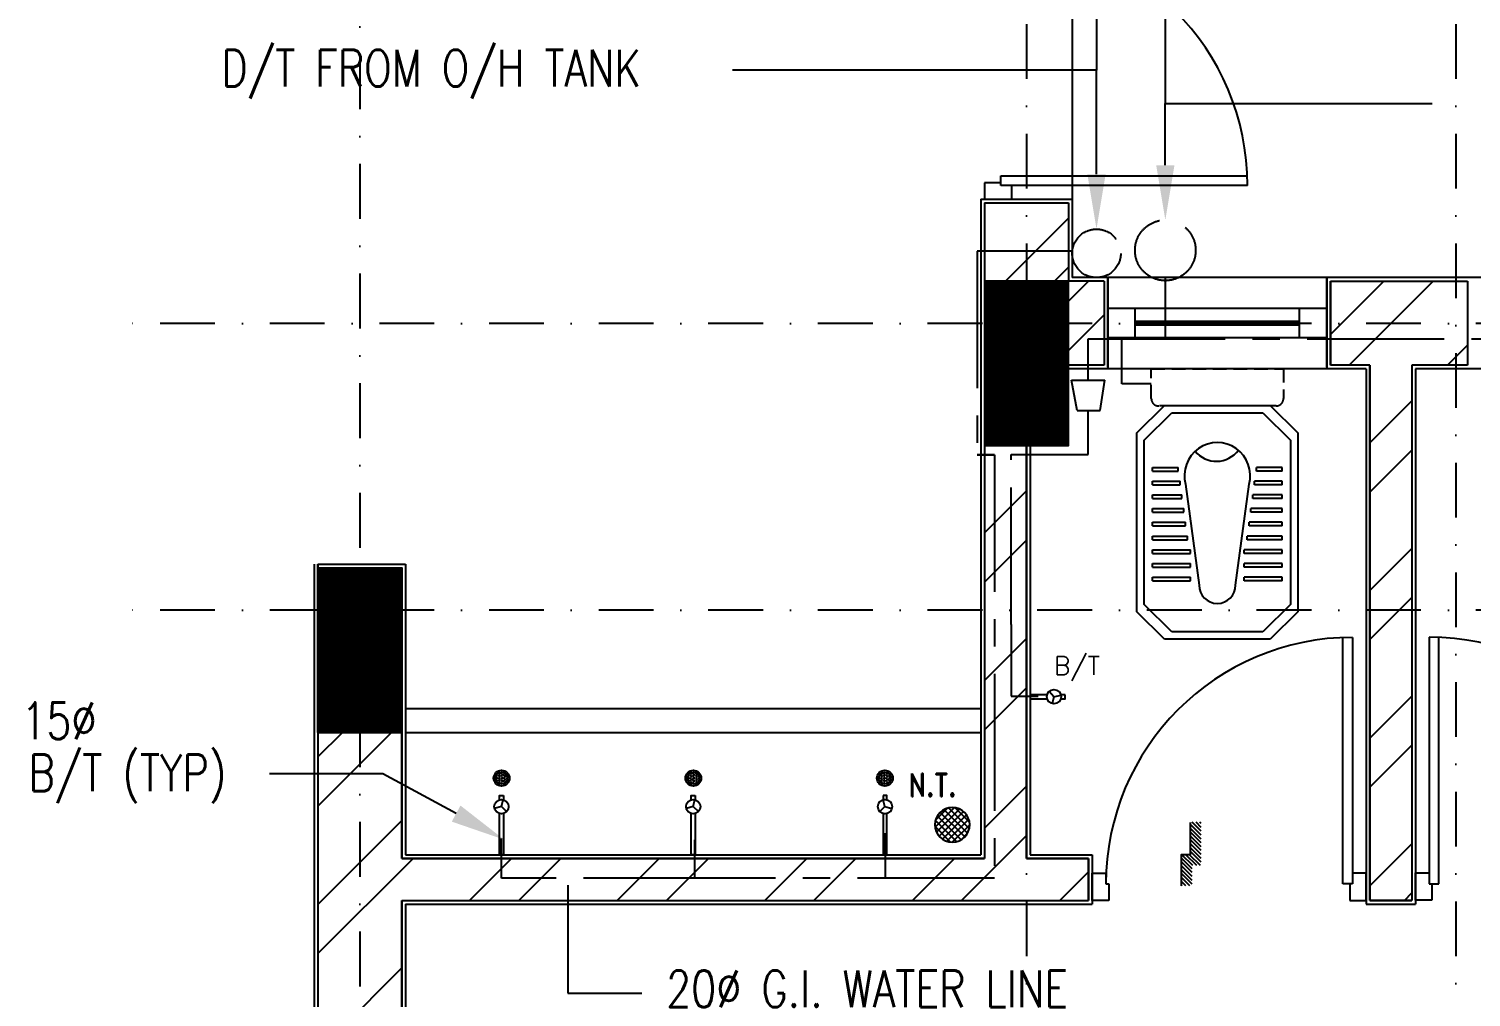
# Model space of a CAD drawing. Extents: x -437689 to -407696, y -55787 to -37037.
# Drawn here: x -431029 to -429054, y -42438 to -41113 of the extents above; entities that cross this region are included whole.
import ezdxf
from ezdxf.enums import TextEntityAlignment as Align

# ---------------------------------------------------------------- set-up
doc = ezdxf.new("R2010")
doc.units = 0
doc.header["$LTSCALE"] = 150
doc.header["$MEASUREMENT"] = 0
for name, pattern in [('CENTER', [2, 1.25, -0.25, 0.25, -0.25]), ('DASHDOT', [1, 0.5, -0.25, 0, -0.25]), ('HIDDEN', [9.525, 6.35, -3.175]), ('HIDDEN2', [0.1875, 0.125, -0.0625])]:
    doc.linetypes.add(name, pattern=pattern)
doc.layers.get('0').update_dxf_attribs({"linetype": 'CONTINUOUS'})
for name, color, linetype in [('5MM', 6, 'CONTINUOUS'), ('COL', 2, 'CONTINUOUS'), ('DIM', 6, 'CONTINUOUS'), ('DOOR', 31, 'CONTINUOUS'), ('DROP', 64, 'CONTINUOUS'), ('GRID', 252, 'DASHDOT'), ('HAT', 9, 'CONTINUOUS'), ('LAYER1', 4, 'CENTER'), ('TEXT', 7, 'CONTINUOUS'), ('TOILET', 9, 'CONTINUOUS'), ('TXT', 7, 'CONTINUOUS'), ('VENT', 8, 'HIDDEN'), ('WALL', 7, 'CONTINUOUS'), ('WIN-1', 56, 'CONTINUOUS')]:
    doc.layers.add(name, color=color, linetype=linetype)
doc.styles.add('ROMANS', font='romans.shx', dxfattribs={"height": 200})
doc.styles.add('T', font='romans.shx', dxfattribs={"height": 450})
doc.styles.add('TESTI', font='ROMAND.SHX')

# ---------------------------------------------------------------- blocks, each defined once
blk = doc.blocks.new('*X1')
at = {"color": 0}
for p, q in [((7380, -71871.4), (7379, -71869.7)), ((7382.5, -71871.4), (7383.7, -71869.3)), ((7365.8, -71884.4), (7367.5, -71884.4)), ((7366, -71888.8), (7367.5, -71888.8)), ((7366.8, -71880.1), (7367.5, -71880.1)), ((7367.3, -71893.1), (7367.5, -71893.1)), ((7367.5, -71880.1), (7368.7, -71877.9)), ((7368.7, -71886.6), (7367.5, -71884.4)), ((7367.5, -71888.8), (7368.7, -71886.6)), ((7368.7, -71895.3), (7367.5, -71893.1)), ((7368.7, -71877.9), (7368.3, -71877.2)), ((7368.6, -71895.5), (7368.7, -71895.3)), ((7372.5, -71884.4), (7371.2, -71882.3)), ((7372.5, -71893.1), (7371.2, -71890.9)), ((7372.5, -71875.8), (7371.2, -71873.6)), ((7371.2, -71882.3), (7372.5, -71880.1)), ((7371.2, -71890.9), (7372.5, -71888.8)), ((7371.7, -71898.8), (7372.5, -71897.4)), ((7372.5, -71875.8), (7375, -71875.8)), ((7372.5, -71880.1), (7375, -71880.1)), ((7372.5, -71884.4), (7375, -71884.4)), ((7372.5, -71888.8), (7375, -71888.8)), ((7372.5, -71893.1), (7375, -71893.1)), ((7372.5, -71897.4), (7375, -71897.4)), ((7374.2, -71871.4), (7375, -71871.4)), ((7376.2, -71873.6), (7375, -71871.4)), ((7375, -71875.8), (7376.2, -71873.6)), ((7376.2, -71882.3), (7375, -71880.1)), ((7375, -71884.4), (7376.2, -71882.3)), ((7376.2, -71890.9), (7375, -71888.8)), ((7375, -71893.1), (7376.2, -71890.9)), ((7376.2, -71899.6), (7375, -71897.4)), ((7375.3, -71901.2), (7376.2, -71899.6)), ((7380, -71880.1), (7378.7, -71877.9)), ((7380, -71888.8), (7378.7, -71886.6)), ((7380, -71897.4), (7378.7, -71895.3)), ((7378.7, -71877.9), (7380, -71875.8)), ((7378.7, -71886.6), (7380, -71884.4)), ((7378.7, -71895.3), (7380, -71893.1)), ((7379.6, -71902.5), (7380, -71901.8)), ((7380, -71871.4), (7382.5, -71871.4)), ((7380, -71875.8), (7382.5, -71875.8)), ((7380, -71880.1), (7382.5, -71880.1)), ((7380, -71884.4), (7382.5, -71884.4)), ((7380, -71888.8), (7382.5, -71888.8)), ((7380, -71893.1), (7382.5, -71893.1)), ((7380, -71897.4), (7382.5, -71897.4)), ((7380, -71901.8), (7382.5, -71901.8)), ((7383.7, -71877.9), (7382.5, -71875.8)), ((7382.5, -71880.1), (7383.7, -71877.9)), ((7383.7, -71886.6), (7382.5, -71884.4)), ((7382.5, -71888.8), (7383.7, -71886.6)), ((7383.7, -71895.3), (7382.5, -71893.1)), ((7382.5, -71897.4), (7383.7, -71895.3)), ((7383.1, -71902.8), (7382.5, -71901.8)), ((7387.5, -71875.8), (7386.2, -71873.6)), ((7387.5, -71884.4), (7386.2, -71882.3)), ((7387.5, -71893.1), (7386.2, -71890.9)), ((7387.5, -71901.8), (7386.2, -71899.6)), ((7386.2, -71873.6), (7387.5, -71871.4)), ((7386.2, -71882.3), (7387.5, -71880.1)), ((7386.2, -71890.9), (7387.5, -71888.8)), ((7386.2, -71899.6), (7387.5, -71897.4)), ((7387.5, -71871.4), (7390, -71871.4)), ((7387.5, -71875.8), (7390, -71875.8)), ((7387.5, -71880.1), (7390, -71880.1)), ((7387.5, -71884.4), (7390, -71884.4)), ((7387.5, -71888.8), (7390, -71888.8)), ((7387.5, -71893.1), (7390, -71893.1)), ((7387.5, -71897.4), (7390, -71897.4)), ((7387.5, -71901.8), (7388.3, -71901.8)), ((7391.2, -71873.6), (7390, -71871.4)), ((7390, -71875.8), (7391.2, -71873.6)), ((7391.2, -71882.3), (7390, -71880.1)), ((7390, -71884.4), (7391.2, -71882.3)), ((7391.2, -71890.9), (7390, -71888.8)), ((7390, -71893.1), (7391.2, -71890.9)), ((7391.2, -71899.6), (7390, -71897.4)), ((7390.6, -71900.7), (7391.2, -71899.6)), ((7395, -71880.1), (7393.7, -71877.9)), ((7395, -71888.8), (7393.7, -71886.6)), ((7394.9, -71897.3), (7393.7, -71895.3)), ((7393.7, -71877.9), (7395, -71875.8)), ((7393.7, -71886.6), (7395, -71884.4)), ((7393.7, -71895.3), (7395, -71893.1)), ((7395, -71875.8), (7395.8, -71875.8)), ((7395, -71880.1), (7397.5, -71880.1)), ((7395, -71884.4), (7397.5, -71884.4)), ((7395, -71888.8), (7397.5, -71888.8)), ((7395, -71893.1), (7397.5, -71893.1)), ((7397.5, -71880.1), (7397.9, -71879.4)), ((7398.7, -71886.6), (7397.5, -71884.4)), ((7397.5, -71888.8), (7398.7, -71886.6)), ((7397.6, -71893.3), (7397.5, -71893.1))]:
    blk.add_line(p, q, dxfattribs=at)
blk = doc.blocks.new('*X0')
at = {"color": 0}
for p, q in [((12743.8, 9916.2), (12718.8, 9941.2)), ((12752.6, 9916.2), (12727.6, 9941.2)), ((12761.4, 9916.2), (12736.4, 9941.2)), ((12770.3, 9916.2), (12745.3, 9941.2)), ((12779.1, 9916.2), (12754.1, 9941.2)), ((12788, 9916.2), (12763, 9941.2)), ((12796.8, 9916.2), (12771.8, 9941.2)), ((12805.6, 9916.2), (12780.6, 9941.2)), ((12813.4, 9935), (12788.4, 9960)), ((12813.4, 9926.1), (12788.4, 9951.1)), ((12813.4, 9917.3), (12788.4, 9942.3)), ((12820.5, 9936.7), (12795.5, 9961.7)), ((12829.3, 9936.7), (12804.3, 9961.7)), ((12838.2, 9936.7), (12813.2, 9961.7)), ((12847, 9936.7), (12822, 9961.7)), ((12855.8, 9936.7), (12830.8, 9961.7)), ((12859.3, 9942.1), (12839.7, 9961.7)), ((12859.3, 9951), (12848.5, 9961.7)), ((12859.3, 9959.8), (12857.4, 9961.7)), ((12734.9, 9916.2), (12714.5, 9936.6)), ((12726.1, 9916.2), (12714.5, 9927.8)), ((12717.3, 9916.2), (12714.5, 9918.9))]:
    blk.add_line(p, q, dxfattribs=at)

msp = doc.modelspace()

# ---------------------------------------------------------------- linework, layer by layer
at = {"color": 9, "linetype": 'HIDDEN2'}
for p, q in [((-429492, -41618.8), (-429492, -41578.1)), ((-429492, -41578.1), (-429311.1, -41578.1)), ((-429311.1, -41578.1), (-429311.1, -41618.8)), ((-429321.2, -41628.9), (-429481.9, -41628.9))]:
    msp.add_line(p, q, dxfattribs=at)
for p, q in [((-429625.2, -42026.8), (-429632, -42019.8)), ((-429625.2, -42026.8), (-429627.9, -42036.3)), ((-429625.2, -42026.8), (-429615.7, -42024.5)), ((-430381.6, -42177.3), (-430379.2, -42167.8)), ((-430119.1, -42177.3), (-430116.7, -42167.8)), ((-429856.6, -42177.3), (-429858.9, -42167.8)), ((-430381.6, -42177.3), (-430391, -42179.9)), ((-430381.6, -42177.3), (-430374.5, -42184.1)), ((-430119.1, -42177.3), (-430128.5, -42179.9)), ((-430119.1, -42177.3), (-430112, -42184.1)), ((-429856.6, -42177.3), (-429863.6, -42184.1)), ((-429856.6, -42177.3), (-429847.2, -42179.9))]:
    msp.add_line(p, q)
at = {"color": 0}
for p, q in [((-429787.9, -42205.2), (-429761.3, -42178.6)), ((-429787.2, -42195.6), (-429770.9, -42179.3)), ((-429786, -42212.1), (-429754.5, -42180.6)), ((-429752.3, -42222.6), (-429784.8, -42190.1)), ((-429782.5, -42217.5), (-429749.1, -42184)), ((-429747.4, -42218.7), (-429781, -42185.1)), ((-429777.9, -42221.7), (-429744.8, -42188.6)), ((-429743.6, -42213.7), (-429775.9, -42181.4)), ((-429741.2, -42207.3), (-429769.5, -42179)), ((-429740.9, -42198.7), (-429760.9, -42178.6)), ((-429766.9, -42225.8), (-429788, -42204.6)), ((-429758.6, -42225.2), (-429787.4, -42196.4)), ((-429772, -42224.6), (-429741.9, -42194.5)), ((-429764.4, -42225.9), (-429740.6, -42202.1)), ((-429752.3, -42222.6), (-429743.9, -42214.2))]:
    msp.add_line(p, q, dxfattribs=at)
at = {"color": 8}
for p, q in [((-430290.6, -42284.6), (-430290.6, -42432.6)), ((-430290.6, -42432.6), (-430189.5, -42432.6))]:
    msp.add_line(p, q, dxfattribs=at)
for points in [[(-429567, -41007.4), (-429567, -41169.1), (-430015.1, -41169.1), (-430065.5, -41169.1)], [(-429472.8, -41024.2), (-429472.8, -41215.1), (-429157.9, -41215.1), (-429107.5, -41215.1)], [(-429567, -41311.8), (-429567, -41169.1), (-429730.4, -41169.1), (-429780.8, -41169.1)], [(-429472.8, -41299.4), (-429472.8, -41215.1), (-429317.7, -41215.1), (-429267.3, -41215.1)], [(-429634.6, -42024.2), (-429657.8, -42024.2), (-429657.8, -42029.5), (-429634.6, -42029.5)], [(-429615.8, -42029.5), (-429610.1, -42029.5), (-429610.1, -42024.2)], [(-429610.1, -42024.2), (-429615.8, -42024.2)], [(-430384.2, -42167.8), (-430384.2, -42162.1), (-430378.9, -42162.1)], [(-430378.9, -42162.1), (-430378.9, -42167.8)], [(-430121.7, -42167.8), (-430121.7, -42162.1), (-430116.4, -42162.1)], [(-430116.4, -42162.1), (-430116.4, -42167.8)], [(-429853.9, -42167.8), (-429853.9, -42162.1), (-429859.2, -42162.1)], [(-429859.2, -42162.1), (-429859.2, -42167.8)], [(-430378.9, -42186.7), (-430378.9, -42243.1), (-430384.2, -42243.1), (-430384.2, -42186.7)], [(-430116.4, -42186.7), (-430116.4, -42243.1), (-430121.7, -42243.1), (-430121.7, -42186.7)], [(-429859.2, -42186.7), (-429859.2, -42243.1), (-429853.9, -42243.1), (-429853.9, -42186.7)]]:
    msp.add_lwpolyline(points)
for centre, radius in [((-429625.2, -42026.8), 9.79), ((-430381.4, -42138.3), 10.9), ((-430381.4, -42138.3), 8.38), ((-430118.9, -42138.3), 10.9), ((-430118.9, -42138.3), 8.38), ((-429856.7, -42138.3), 10.9), ((-429856.7, -42138.3), 8.38), ((-430381.6, -42177.3), 9.79), ((-430119.1, -42177.3), 9.79), ((-429856.6, -42177.3), 9.79)]:
    msp.add_circle(centre, radius)
at = {"color": 9, "linetype": 'HIDDEN2'}
for centre, start, end in [((-429481.9, -41618.8), 180, 270), ((-429321.2, -41618.8), 270, 360)]:
    msp.add_arc(centre, 10.1, start, end, dxfattribs=at)
for start, end in [(0, 180), (180, 360)]:
    msp.add_arc((-429764.4, -42202.1), 23.8, start, end)
for points in [[(-429460.3, -41299.4), (-429472.8, -41374.4), (-429485.3, -41299.4)], [(-429554.5, -41311.8), (-429567, -41386.8), (-429579.5, -41311.8)]]:
    msp.add_solid(points)
at = {"layer": '5MM'}
msp.add_lwpolyline([(-429438.9, -42198.8), (-429438.9, -42243.1), (-429451.2, -42243.1), (-429451.2, -42285.6)], dxfattribs=at)
at = {"layer": 'COL'}
for p, q in [((-429720.3, -41458.1), (-429605.3, -41458.1)), ((-430632.8, -42075.6), (-430517.8, -42075.6))]:
    msp.add_line(p, q, dxfattribs=at)
at = {"layer": 'COL', "const_width": 115}
for points in [[(-429662.8, -41683.1), (-429662.8, -41458.1)], [(-430575.3, -41850.6), (-430575.3, -42075.6)]]:
    msp.add_lwpolyline(points, dxfattribs=at)
at = {"layer": 'COL'}
for points in [[(-429720.3, -41458.1), (-429720.3, -41683.1), (-429720.3, -41683.1), (-429605.3, -41683.1), (-429605.3, -41458.1)], [(-430632.8, -42075.6), (-430632.8, -41850.6), (-430632.8, -41850.6), (-430517.8, -41850.6), (-430517.8, -42075.6)]]:
    msp.add_lwpolyline(points, dxfattribs=at)
at = {"layer": 'DOOR', "color": 8}
for p, q in [((-429720.3, -41323.3), (-429720.3, -41345.8)), ((-429697.8, -41323.3), (-429720.3, -41323.3)), ((-429697.8, -41313.9), (-429360.6, -41313.9)), ((-429697.8, -41327.1), (-429697.8, -41313.9)), ((-429697.8, -41327.1), (-429697.8, -41323.3)), ((-429360.3, -41327.1), (-429697.8, -41327.1)), ((-429682.8, -41327.1), (-429697.8, -41327.1)), ((-429682.8, -41345.8), (-429682.8, -41327.1)), ((-429720.3, -41345.8), (-429682.8, -41345.8)), ((-429229.7, -42283.1), (-429229.7, -41945.8)), ((-429216.6, -41945.6), (-429216.6, -42283.1)), ((-429111.6, -41945.5), (-429111.6, -42283)), ((-429098.4, -42283), (-429098.4, -41945.8)), ((-429572.8, -42305.6), (-429572.8, -42268.1)), ((-429572.8, -42268.1), (-429554.1, -42268.1)), ((-429554.1, -42268.1), (-429554.1, -42283.1)), ((-429197.8, -42268.1), (-429216.6, -42268.1)), ((-429216.6, -42268.1), (-429216.6, -42283.1)), ((-429197.8, -42305.6), (-429197.8, -42268.1)), ((-429135.3, -42269.7), (-429135.3, -42305.6)), ((-429130.3, -42305.5), (-429130.3, -42268)), ((-429130.3, -42268), (-429111.6, -42268)), ((-429111.6, -42268), (-429111.6, -42283)), ((-429554.1, -42283.1), (-429550.3, -42283.1)), ((-429550.3, -42283.1), (-429550.3, -42305.6)), ((-429216.6, -42283.1), (-429229.7, -42283.1)), ((-429216.6, -42283.1), (-429220.3, -42283.1)), ((-429220.3, -42283.1), (-429220.3, -42305.6)), ((-429111.6, -42283), (-429107.8, -42283)), ((-429111.6, -42283), (-429098.4, -42283)), ((-429107.8, -42283), (-429107.8, -42305.5)), ((-429550.3, -42305.6), (-429572.8, -42305.6)), ((-429220.3, -42305.6), (-429197.8, -42305.6)), ((-429107.8, -42305.5), (-429130.3, -42305.5))]:
    msp.add_line(p, q, dxfattribs=at)
for centre, start, end in [((-429697.8, -41327.1), 0, 90), ((-429216.6, -42283.1), 90, 180), ((-429111.6, -42283), 0, 90)]:
    msp.add_arc(centre, 337.5, start, end, dxfattribs=at)
at = {"layer": 'GRID'}
for p, q in [((-429662.8, -38254.2), (-429662.8, -43799.9)), ((-429075.3, -38254.2), (-429075.3, -43799.9)), ((-430575.3, -38295.6), (-430575.3, -43799.9)), ((-427171.5, -41515.8), (-430923.8, -41515.8)), ((-427171.5, -41908.3), (-430923.8, -41908.3)), ((-427171.5, -41908.3), (-430923.8, -41908.3))]:
    msp.add_line(p, q, dxfattribs=at)
at = {"layer": 'LAYER1'}
for p, q in [((-429600.2, -41417), (-429730.5, -41417)), ((-429730.5, -41417), (-429730.5, -41695.6)), ((-429472.8, -41451.8), (-429472.8, -41537.4)), ((-429578.5, -41537), (-427648.7, -41537)), ((-429578.5, -41593.5), (-429578.5, -41537)), ((-429532.3, -41598.4), (-429532.3, -41535.1)), ((-429593.5, -41635.3), (-429601.4, -41593.5)), ((-429601.4, -41593.5), (-429555.6, -41593.5)), ((-429561.9, -41635.3), (-429555.6, -41593.5)), ((-429492, -41598.4), (-429532.3, -41598.4)), ((-429593.5, -41635.3), (-429561.9, -41635.3)), ((-429578.5, -41695.3), (-429578.5, -41635.3)), ((-429730.5, -41695.6), (-429706.6, -41695.6)), ((-429706.6, -41695.6), (-429730.5, -41695.6)), ((-429706.6, -41695.6), (-429706.6, -42275.1)), ((-429683.8, -41927.8), (-429683.8, -41695.3)), ((-429683.8, -41695.3), (-429578.5, -41695.3)), ((-429683.8, -41927.8), (-429683.8, -42025.9)), ((-429683.8, -42025.9), (-429647, -42025.9)), ((-429856.1, -42213.6), (-429856.1, -42275.1)), ((-430381.5, -42275.1), (-430381.5, -42220.7)), ((-430117.3, -42222.7), (-430117.3, -42275.1)), ((-429706.6, -42275.1), (-430381.5, -42275.1)), ((-430187.4, -42275.1), (-430267, -42275.1))]:
    msp.add_line(p, q, dxfattribs=at)
at = {"layer": 'LAYER1', "extrusion": (0, 0, -1)}
msp.add_lwpolyline([(430443.7, -42186.8), (430544.1, -42132.3), (430699, -42132.3)], dxfattribs=at)
at = {"layer": 'LAYER1'}
for centre, radius in [((-429472.8, -41415.9), 41.5), ((-429567, -41420), 33.2)]:
    msp.add_circle(centre, radius, dxfattribs=at)
at = {"layer": 'LAYER1', "extrusion": (0, 0, -1)}
msp.add_solid([(430449.6, -42197.8), (430377.8, -42222.5), (430437.7, -42175.8)], dxfattribs=at)
at = {"layer": 'TOILET'}
for p, q in [((-429511.6, -41665.6), (-429474.1, -41628.1)), ((-429501.6, -41675.6), (-429464.1, -41638.1)), ((-429474.1, -41628.1), (-429329.1, -41628.1)), ((-429464.1, -41638.1), (-429339.1, -41638.1)), ((-429339.1, -41638.1), (-429301.6, -41675.6)), ((-429329.1, -41628.1), (-429291.6, -41665.6)), ((-429511.6, -41910.6), (-429511.6, -41665.6)), ((-429501.6, -41900.6), (-429501.6, -41675.6)), ((-429301.6, -41675.6), (-429301.6, -41900.6)), ((-429291.6, -41665.6), (-429291.6, -41910.6)), ((-429490.3, -41718.1), (-429490.3, -41713.1)), ((-429490.3, -41718.1), (-429490.3, -41713.1)), ((-429490.3, -41713.1), (-429455, -41713.1)), ((-429490.3, -41713.1), (-429455, -41713.1)), ((-429490.3, -41718.1), (-429455, -41718.1)), ((-429490.3, -41718.1), (-429455, -41718.1)), ((-429455, -41718.1), (-429455, -41713.1)), ((-429455, -41718.1), (-429455, -41713.1)), ((-429348.1, -41718.1), (-429348.1, -41713.1)), ((-429348.1, -41718.1), (-429348.1, -41713.1)), ((-429312.8, -41713.1), (-429348.1, -41713.1)), ((-429312.8, -41713.1), (-429348.1, -41713.1)), ((-429312.8, -41718.1), (-429348.1, -41718.1)), ((-429312.8, -41718.1), (-429348.1, -41718.1)), ((-429312.8, -41718.1), (-429312.8, -41713.1)), ((-429312.8, -41718.1), (-429312.8, -41713.1)), ((-429490.3, -41736.9), (-429490.3, -41731.9)), ((-429490.3, -41731.9), (-429452.5, -41731.9)), ((-429490.3, -41736.9), (-429452.5, -41736.9)), ((-429452.5, -41736.9), (-429452.5, -41731.9)), ((-429445, -41736), (-429426.6, -41874.1)), ((-429376.6, -41874.1), (-429358.1, -41736)), ((-429350.6, -41736.9), (-429350.6, -41731.9)), ((-429312.8, -41731.9), (-429350.6, -41731.9)), ((-429312.8, -41736.9), (-429350.6, -41736.9)), ((-429312.8, -41736.9), (-429312.8, -41731.9)), ((-429490.3, -41755.6), (-429490.3, -41750.6)), ((-429490.3, -41755.6), (-429490.3, -41750.6)), ((-429490.3, -41750.6), (-429450, -41750.6)), ((-429490.3, -41750.6), (-429450, -41750.6)), ((-429490.3, -41755.6), (-429450, -41755.6)), ((-429490.3, -41755.6), (-429450, -41755.6)), ((-429450, -41755.6), (-429450, -41750.6)), ((-429450, -41755.6), (-429450, -41750.6)), ((-429353.1, -41755.6), (-429353.1, -41750.6)), ((-429312.8, -41750.6), (-429353.1, -41750.6)), ((-429353.1, -41755.6), (-429353.1, -41750.6)), ((-429312.8, -41750.6), (-429353.1, -41750.6)), ((-429312.8, -41755.6), (-429353.1, -41755.6)), ((-429312.8, -41755.6), (-429353.1, -41755.6)), ((-429312.8, -41755.6), (-429312.8, -41750.6)), ((-429312.8, -41755.6), (-429312.8, -41750.6)), ((-429490.3, -41774.4), (-429490.3, -41769.4)), ((-429490.3, -41769.4), (-429447.5, -41769.4)), ((-429490.3, -41774.4), (-429447.5, -41774.4)), ((-429447.5, -41774.4), (-429447.5, -41769.4)), ((-429355.7, -41774.4), (-429355.7, -41769.4)), ((-429312.8, -41769.4), (-429355.7, -41769.4)), ((-429312.8, -41774.4), (-429355.7, -41774.4)), ((-429312.8, -41774.4), (-429312.8, -41769.4)), ((-429490.3, -41793.1), (-429490.3, -41788.1)), ((-429490.3, -41793.1), (-429490.3, -41788.1)), ((-429490.3, -41788.1), (-429445, -41788.1)), ((-429490.3, -41788.1), (-429445, -41788.1)), ((-429490.3, -41793.1), (-429445, -41793.1)), ((-429490.3, -41793.1), (-429445, -41793.1)), ((-429445, -41793.1), (-429445, -41788.1)), ((-429445, -41793.1), (-429445, -41788.1)), ((-429358.2, -41793.1), (-429358.2, -41788.1)), ((-429312.8, -41788.1), (-429358.2, -41788.1)), ((-429358.2, -41793.1), (-429358.2, -41788.1)), ((-429312.8, -41788.1), (-429358.2, -41788.1)), ((-429312.8, -41793.1), (-429358.2, -41793.1)), ((-429312.8, -41793.1), (-429358.2, -41793.1)), ((-429312.8, -41793.1), (-429312.8, -41788.1)), ((-429312.8, -41793.1), (-429312.8, -41788.1)), ((-429490.3, -41811.9), (-429490.3, -41806.9)), ((-429490.3, -41806.9), (-429442.5, -41806.9)), ((-429490.3, -41811.9), (-429442.5, -41811.9)), ((-429442.5, -41811.9), (-429442.5, -41806.9)), ((-429360.7, -41811.9), (-429360.7, -41806.9)), ((-429312.8, -41806.9), (-429360.7, -41806.9)), ((-429312.8, -41811.9), (-429360.7, -41811.9)), ((-429312.8, -41811.9), (-429312.8, -41806.9)), ((-429490.3, -41830.6), (-429490.3, -41825.6)), ((-429490.3, -41825.6), (-429438.3, -41825.6)), ((-429490.3, -41830.6), (-429490.3, -41825.6)), ((-429490.3, -41825.6), (-429438.3, -41825.6)), ((-429490.3, -41830.6), (-429438.3, -41830.6)), ((-429490.3, -41830.6), (-429438.3, -41830.6)), ((-429438.3, -41830.6), (-429438.3, -41825.6)), ((-429438.3, -41830.6), (-429438.3, -41825.6)), ((-429312.8, -41825.6), (-429364.8, -41825.6)), ((-429364.8, -41830.6), (-429364.8, -41825.6)), ((-429312.8, -41825.6), (-429364.8, -41825.6)), ((-429364.8, -41830.6), (-429364.8, -41825.6)), ((-429312.8, -41830.6), (-429364.8, -41830.6)), ((-429312.8, -41830.6), (-429364.8, -41830.6)), ((-429312.8, -41830.6), (-429312.8, -41825.6)), ((-429312.8, -41830.6), (-429312.8, -41825.6)), ((-429490.3, -41849.4), (-429490.3, -41844.4)), ((-429490.3, -41844.4), (-429438.3, -41844.4)), ((-429490.3, -41849.4), (-429438.3, -41849.4)), ((-429438.3, -41849.4), (-429438.3, -41844.4)), ((-429312.8, -41844.4), (-429364.8, -41844.4)), ((-429364.8, -41849.4), (-429364.8, -41844.4)), ((-429312.8, -41849.4), (-429364.8, -41849.4)), ((-429312.8, -41849.4), (-429312.8, -41844.4)), ((-429490.3, -41863.1), (-429438.3, -41863.1)), ((-429490.3, -41868.1), (-429490.3, -41863.1)), ((-429490.3, -41868.1), (-429438.3, -41868.1)), ((-429438.3, -41868.1), (-429438.3, -41863.1)), ((-429364.8, -41868.1), (-429364.8, -41863.1)), ((-429312.8, -41863.1), (-429364.8, -41863.1)), ((-429312.8, -41868.1), (-429364.8, -41868.1)), ((-429312.8, -41868.1), (-429312.8, -41863.1)), ((-429474.1, -41948.1), (-429511.6, -41910.6)), ((-429464.1, -41938.1), (-429501.6, -41900.6)), ((-429301.6, -41900.6), (-429339.1, -41938.1)), ((-429291.6, -41910.6), (-429329.1, -41948.1)), ((-429329.1, -41948.1), (-429474.1, -41948.1)), ((-429339.1, -41938.1), (-429464.1, -41938.1))]:
    msp.add_line(p, q, dxfattribs=at)
for centre, radius, start, end in [((-429401.6, -41724.1), 45.1, 344.7619, 195.2381), ((-429402.9, -41667.1), 37.5, 219.2263, 323.3943), ((-429401.6, -41874.1), 25, 180, 360)]:
    msp.add_arc(centre, radius, start, end, dxfattribs=at)
at = {"layer": 'VENT', "const_width": 7.5}
msp.add_lwpolyline([(-429289.1, -41515.6), (-429514.1, -41515.6)], dxfattribs=at)
at = {"layer": 'WALL', "linetype": 'DASHDOT', "ltscale": 900}
for p, q in [((-429600.3, -40970.8), (-429600.3, -41345.8)), ((-429720.3, -41350.8), (-429720.3, -41385.6)), ((-429556.6, -41458.1), (-429556.6, -41573.1)), ((-429551.6, -41453.1), (-429551.6, -41578.1)), ((-429551.6, -41575.7), (-429551.6, -41453.1)), ((-429251.6, -41453.1), (-429251.6, -41578.1)), ((-429251.6, -41575.7), (-429251.6, -41453.1)), ((-429246.6, -41458.1), (-429246.6, -41573.1)), ((-429246.6, -41573.1), (-429246.6, -41458.1)), ((-429246.6, -41458.1), (-429059.1, -41458.1)), ((-429059.1, -41458.1), (-429059.1, -41573.1)), ((-429059.1, -41458.1), (-429059.1, -41573.1)), ((-429605.3, -41683.1), (-429605.3, -41573.1)), ((-429192.8, -41573.1), (-429246.6, -41573.1)), ((-429192.8, -42305.6), (-429192.8, -41573.1)), ((-429059.1, -41573.1), (-429135.3, -41573.1)), ((-429135.3, -41573.1), (-429135.3, -42305.6)), ((-429662.8, -41683.1), (-429662.8, -42248.1)), ((-430632.8, -42305.6), (-430632.8, -42890.6)), ((-430517.8, -42305.6), (-430517.8, -42383.2)), ((-430517.8, -42305.6), (-430517.8, -42890.6)), ((-429135.3, -42305.6), (-429192.8, -42305.6))]:
    msp.add_line(p, q, dxfattribs=at)
at = {"layer": 'WALL', "color": 9}
for p, q in [((-429725.3, -41345.8), (-429725.3, -42243.1)), ((-427632.8, -41453.1), (-429600.3, -41453.1)), ((-429197.8, -41578.1), (-429197.8, -42310.6)), ((-428677.8, -41578.1), (-429130.3, -41578.1)), ((-429130.3, -41578.1), (-429130.3, -42310.6)), ((-429657.8, -42243.1), (-429572.8, -42243.1)), ((-429197.8, -42310.6), (-429130.3, -42310.6))]:
    msp.add_line(p, q, dxfattribs=at)
at = {"layer": 'WALL', "linetype": 'CONTINUOUS', "ltscale": 900}
for p, q in [((-429725.3, -41345.8), (-429600.3, -41345.8)), ((-429720.3, -41350.8), (-429605.3, -41350.8)), ((-429551.6, -41575.7), (-429551.6, -41458.1)), ((-429251.6, -41575.7), (-429251.6, -41458.1)), ((-429514.1, -41535.6), (-429514.1, -41495.6)), ((-429289.1, -41535.6), (-429289.1, -41495.6)), ((-430632.8, -41845.6), (-430632.8, -42305.6)), ((-430632.8, -42070.6), (-430632.8, -41845.6)), ((-430517.8, -41850.6), (-430517.8, -42248.1))]:
    msp.add_line(p, q, dxfattribs=at)
at = {"layer": 'WALL', "color": 9, "linetype": 'DASHDOT', "ltscale": 900}
for p, q in [((-429720.3, -41352.1), (-429718.6, -41350.4)), ((-429691.6, -41458.1), (-429605.3, -41371.8)), ((-429624.3, -41458.1), (-429605.3, -41439.1)), ((-429605.3, -41485.6), (-429577.8, -41458.1)), ((-429246.6, -41531), (-429173.6, -41458.1)), ((-429221.3, -41573.1), (-429106.3, -41458.1)), ((-429605.3, -41553), (-429556.6, -41504.2)), ((-429086.6, -41573.1), (-429059.1, -41545.6)), ((-429192.8, -41679.3), (-429135.3, -41621.8)), ((-429657.8, -41683.1), (-429657.8, -42243.1)), ((-429192.8, -41746.7), (-429135.3, -41689.2)), ((-429720.3, -41802.7), (-429662.8, -41745.2)), ((-429720.3, -41870.1), (-429662.8, -41812.6)), ((-429192.8, -41881.4), (-429135.3, -41823.9)), ((-429192.8, -41948.7), (-429135.3, -41891.2)), ((-429720.3, -42004.8), (-429662.8, -41947.3)), ((-429720.3, -42072.1), (-429662.8, -42014.6)), ((-429192.8, -42083.4), (-429135.3, -42025.9)), ((-430632.8, -42109), (-430599.4, -42075.6)), ((-430632.8, -42176.4), (-430532, -42075.6)), ((-429192.8, -42150.8), (-429135.3, -42093.3)), ((-429720.3, -42206.8), (-429662.8, -42149.3)), ((-430632.8, -42311.1), (-430517.8, -42196.1)), ((-429751.7, -42305.6), (-429662.8, -42216.7)), ((-429192.8, -42285.5), (-429135.3, -42228)), ((-430632.8, -42378.4), (-430502.5, -42248.1)), ((-430425.3, -42305.6), (-430367.8, -42248.1)), ((-430357.9, -42305.6), (-430300.4, -42248.1)), ((-430223.2, -42305.6), (-430165.7, -42248.1)), ((-430155.8, -42305.6), (-430098.3, -42248.1)), ((-430021.1, -42305.6), (-429963.6, -42248.1)), ((-429953.8, -42305.6), (-429896.3, -42248.1)), ((-429819.1, -42305.6), (-429761.6, -42248.1)), ((-429572.8, -42243.1), (-429572.8, -42310.6)), ((-429617, -42305.6), (-429577.8, -42266.4)), ((-430637.8, -42305.6), (-430637.8, -42895.6)), ((-430512.8, -42310.6), (-430512.8, -42895.6)), ((-429145.6, -42305.6), (-429135.3, -42295.3)), ((-430632.8, -42513.1), (-430517.8, -42398.1))]:
    msp.add_line(p, q, dxfattribs=at)
at = {"layer": 'WALL'}
for p, q in [((-429720.3, -41350.8), (-429720.3, -42248.1)), ((-429556.6, -41458.1), (-429720.3, -41458.1)), ((-429556.6, -41573.1), (-429605.3, -41573.1)), ((-429197.8, -41578.1), (-429605.3, -41578.1)), ((-429192.8, -41573.1), (-429246.6, -41573.1)), ((-429192.8, -41573.1), (-429192.8, -42305.6)), ((-429059.1, -41573.1), (-429135.3, -41573.1)), ((-429135.3, -41573.1), (-429135.3, -42305.6)), ((-429662.8, -42248.1), (-429577.8, -42248.1)), ((-429577.8, -42248.1), (-429577.8, -42305.6)), ((-429572.8, -42243.1), (-429572.8, -42305.6)), ((-429662.8, -42305.6), (-429577.8, -42305.6)), ((-429192.8, -42305.6), (-429135.3, -42305.6))]:
    msp.add_line(p, q, dxfattribs=at)
at = {"layer": 'WALL', "linetype": 'CONTINUOUS'}
for p, q in [((-429605.3, -41350.8), (-429605.3, -41458.1)), ((-429605.3, -41350.8), (-429605.3, -41408.1)), ((-429600.3, -41345.8), (-429600.3, -41453.1)), ((-429662.8, -41683.1), (-429720.3, -41683.1)), ((-429720.3, -41683.1), (-429720.3, -42248.1)), ((-429662.8, -42248.1), (-429662.8, -41683.1)), ((-430512.8, -42043.1), (-429725.3, -42043.1)), ((-430632.8, -42075.6), (-430632.8, -42890.6)), ((-430517.8, -42075.6), (-430632.8, -42075.6)), ((-430632.8, -42075.6), (-430632.8, -42075.6)), ((-430517.8, -42248.1), (-430517.8, -42075.6)), ((-430512.8, -42075.6), (-429725.3, -42075.6)), ((-430517.8, -42248.1), (-429720.3, -42248.1)), ((-429720.3, -42248.1), (-430517.8, -42248.1)), ((-430512.8, -42243.1), (-429725.3, -42243.1)), ((-429577.8, -42248.1), (-429662.8, -42248.1)), ((-429577.8, -42305.6), (-429577.8, -42248.1)), ((-430517.8, -42305.6), (-429577.8, -42305.6)), ((-430517.8, -42890.6), (-430517.8, -42305.6)), ((-430517.8, -42305.6), (-429577.8, -42305.6)), ((-430512.8, -42310.6), (-429572.8, -42310.6)), ((-429192.8, -42305.6), (-429135.3, -42305.6))]:
    msp.add_line(p, q, dxfattribs=at)
at = {"layer": 'WALL', "color": 9, "linetype": 'CONTINUOUS', "ltscale": 900}
for p, q in [((-430637.8, -41845.6), (-430637.8, -42305.6)), ((-430512.8, -41845.6), (-430512.8, -42243.1))]:
    msp.add_line(p, q, dxfattribs=at)
at = {"layer": 'WALL', "color": 9, "linetype": 'CONTINUOUS'}
msp.add_line((-430632.8, -41845.6), (-430512.8, -41845.6), dxfattribs=at)
at = {"layer": 'WALL', "linetype": 'CONTINUOUS'}
msp.add_point((-430381.6, -42243.1), dxfattribs=at)
at = {"layer": 'WIN-1'}
for p, q in [((-429251.6, -41495.6), (-429551.6, -41495.6)), ((-429251.6, -41535.6), (-429551.6, -41535.6))]:
    msp.add_line(p, q, dxfattribs=at)

# ---------------------------------------------------------------- block references
at = {"layer": 'DROP', "extrusion": (0, 0, -1), "xscale": 0.6, "yscale": 0.6, "zscale": -0.6, "rotation": 270}
msp.add_blockref('*X0', (423474.1, -34570), dxfattribs=at)
at = {"layer": 'HAT', "xscale": 0.5, "yscale": 0.5, "zscale": 0.5, "rotation": 180}
for p in [(-426690.1, -78081.3), (-426427.6, -78081.3)]:
    msp.add_blockref('*X1', p, dxfattribs=at)
at = {"layer": 'HAT', "extrusion": (0, 0, -1), "xscale": 0.5, "yscale": 0.5, "zscale": -0.5, "rotation": 180}
msp.add_blockref('*X1', (433548, -78081.3), dxfattribs=at)

# ---------------------------------------------------------------- texts
at = {"layer": 'DIM', "color": 7, "style": 'ROMANS'}
msp.add_text('B/T', height=25, dxfattribs=at).set_placement((-429562.1, -41984.4), align=Align.MIDDLE_RIGHT)
at = {"layer": 'TEXT', "style": 'T', "width": 0.8}
for s, p in [('D/T FROM O/H TANK', (-430765, -41191.5)), ('15%%c ', (-431038.9, -42084.7)), ('B/T (TYP)', (-431029, -42156)), ('20%%c G.I. WATER LINE', (-430156.1, -42451.6))]:
    msp.add_text(s, height=50, dxfattribs=at).set_placement(p)
at = {"layer": 'TXT', "style": 'TESTI', "width": 0.8}
msp.add_text('N.T.', height=31.5, dxfattribs=at).set_placement((-429824.3, -42163.4))

doc.saveas('drawing.dxf')
